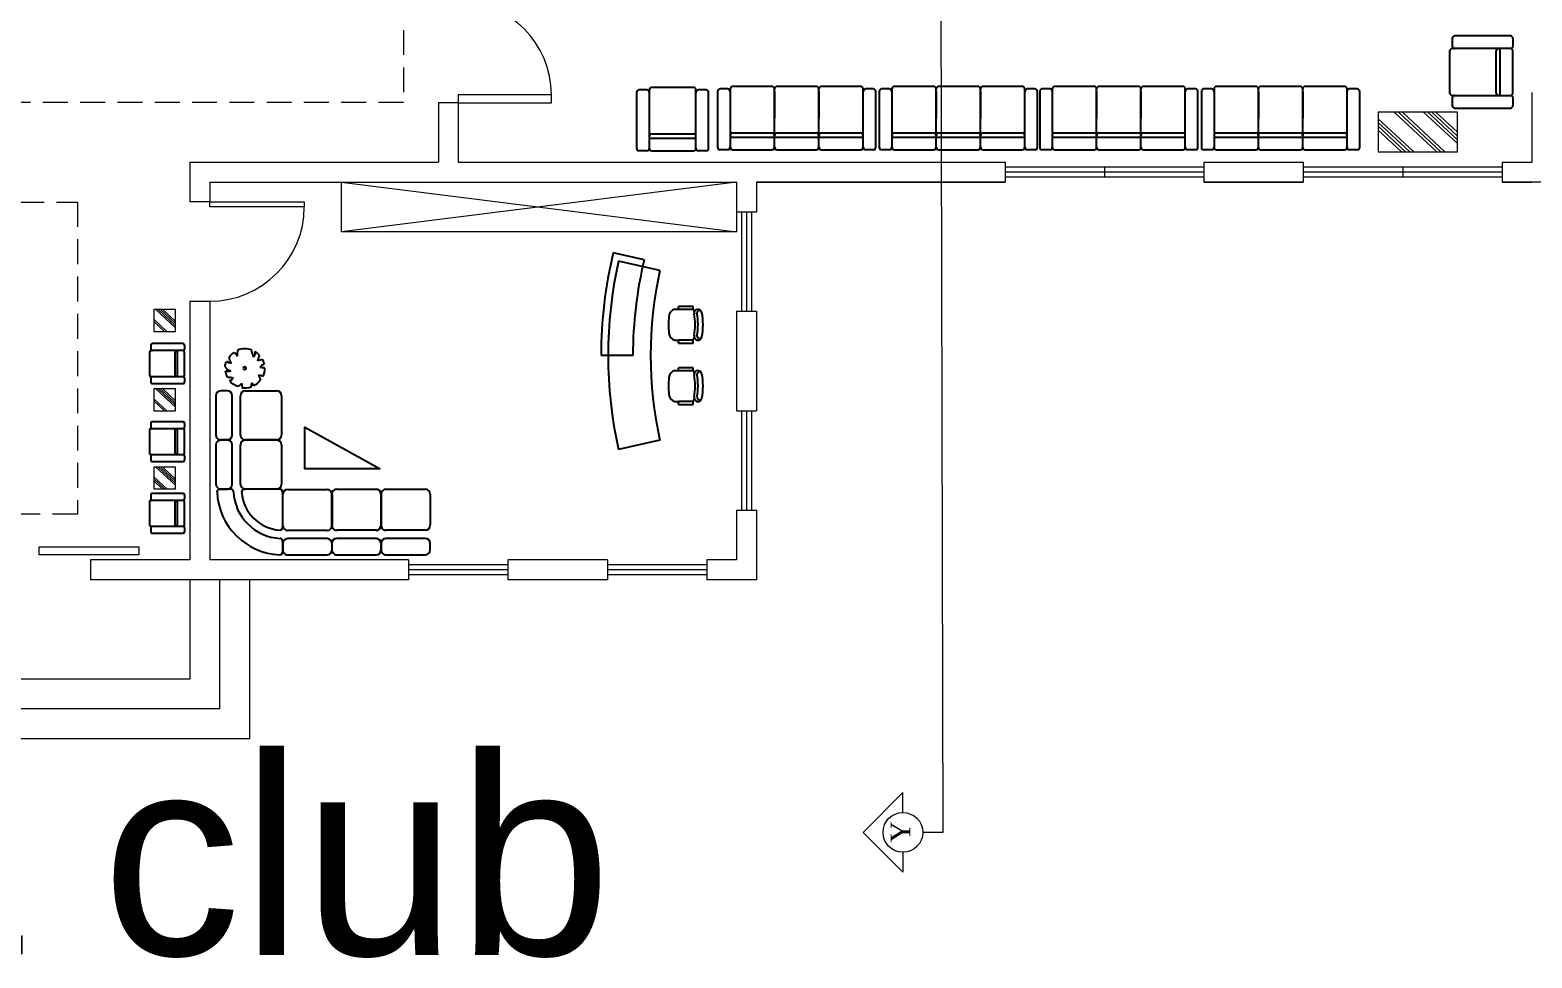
# Model space of a CAD drawing. Header units: inches. Extents: x 4 to 844, y 19 to 530.
# Drawn here: x 32.39 to 47.5, y 171.52 to 180.86 of the extents above; entities that cross this region are included whole.
import ezdxf

# ---------------------------------------------------------------- set-up
doc = ezdxf.new("R2010")
doc.units = ezdxf.units.IN
doc.header["$MEASUREMENT"] = 0
doc.linetypes.add('HIDDEN', pattern=[0.375, 0.25, -0.125])
doc.linetypes.add('LÍNEAS_OCULTAS2', pattern=[4.7625, 3.175, -1.5875])
for name, color, linetype in [('8', 8, 'Continuous'), ('DOOR', 2, 'Continuous'), ('FUR', 6, 'Continuous'), ('FURE', 6, 'Continuous'), ('PLAN', 3, 'Continuous'), ('WALL', 7, 'Continuous')]:
    doc.layers.add(name, color=color, linetype=linetype)
doc.layers.add('arco', color=51, linetype='LÍNEAS_OCULTAS2', lineweight=35)
doc.layers.add('EJES', color=2, linetype='Continuous', lineweight=100)
doc.styles.get("Standard").update_dxf_attribs({"font": 'arial.ttf'})

# ---------------------------------------------------------------- blocks, each defined once
blk = doc.blocks.new('SOFA1人')
at = {"layer": 'FUR'}
for p, q in [((-423, 0), (-327, 0)), ((263, 0), (-263, 0)), ((327, 0), (423, 0)), ((-455, -32), (-455, -736)), ((-295, -32), (-295, -768)), ((-295, -32), (-295, -768)), ((295, -160), (-295, -160)), ((295, -768), (295, -32)), ((455, -736), (455, -32)), ((263, -213), (-263, -213)), ((-423, -768), (-327, -768)), ((-263, -800), (263, -800)), ((327, -768), (423, -768))]:
    blk.add_line(p, q, dxfattribs=at)
for centre, start, end in [((-423, -32), 90, 180), ((-327, -32), 0, 90), ((-263, -32), 90, 180), ((263, -32), 0, 90), ((327, -32), 90, 180), ((423, -32), 0, 90), ((-263, -181), 180, 270), ((263, -181), 270, 0), ((-423, -736), 180, 270), ((-327, -736), 270, 0), ((327, -736), 180, 270), ((423, -736), 270, 0), ((-263, -768), 180, 270), ((263, -768), 270, 0)]:
    blk.add_arc(centre, 32, start, end, dxfattribs=at)
blk = doc.blocks.new('A$C621A3C92')
at = {"layer": 'FUR'}
blk.add_blockref('SOFA1人', (455, 800), dxfattribs=at)
blk = doc.blocks.new('SF3')
for p, q in [((-1000, 768), (-1000, 64)), ((-968, 800), (-872, 800)), ((-840, 768), (-840, 32)), ((-312, 800), (-808, 800)), ((-280, 768), (-280, 32)), ((248, 800), (-248, 800)), ((280, 768), (280, 32)), ((808, 800), (312, 800)), ((840, 32), (840, 768)), ((872, 800), (968, 800)), ((1000, 64), (1000, 768)), ((-280, 640), (-840, 640)), ((-312, 587), (-808, 587)), ((280, 640), (-280, 640)), ((248, 587), (-248, 587)), ((840, 640), (280, 640)), ((808, 587), (312, 587)), ((-280, 64), (-280, 402)), ((280, 64), (280, 402)), ((840, 64), (840, 402)), ((-968, 32), (-872, 32)), ((-248, 0), (248, 0)), ((312, 0), (808, 0)), ((872, 32), (968, 32)), ((-808, 0), (-312, 0))]:
    blk.add_line(p, q)
for centre, start, end in [((-968, 768), 90, 180), ((-872, 768), 0, 90), ((-808, 768), 90, 180), ((-312, 768), 0, 90), ((-248, 768), 90, 180), ((248, 768), 0, 90), ((312, 768), 90, 180), ((808, 768), 0, 90), ((872, 768), 90, 180), ((968, 768), 0, 90), ((-808, 619), 180, 270), ((-312, 619), 270, 0), ((-248, 619), 180, 270), ((248, 619), 270, 0), ((312, 619), 180, 270), ((808, 619), 270, 0), ((-968, 64), 180, 270), ((-872, 64), 270, 0), ((-808, 32), 180, 270), ((-312, 32), 270, 0), ((-248, 32), 180, 270), ((248, 32), 270, 0), ((312, 32), 180, 270), ((808, 32), 270, 0), ((872, 64), 180, 270), ((968, 64), 270, 0)]:
    blk.add_arc(centre, 32, start, end)
blk = doc.blocks.new('A$C2204297F')
at = {"layer": 'FUR'}
blk.add_blockref('SF3', (1000, 0), dxfattribs=at)
blk = doc.blocks.new('CH3')
for p, q in [((-259, 349), (-259, 141)), ((-218, 349), (-259, 349)), ((-218, 142), (-218, 349)), ((259, 350), (218, 350)), ((218, 350), (218, 142)), ((259, 142), (259, 350)), ((-218, 89), (-218, 163)), ((218, 87), (218, 162))]:
    blk.add_line(p, q)
at = {"linetype": 'Continuous'}
for p, q in [((-218, 141), (-259, 141)), ((259, 142), (218, 142))]:
    blk.add_line(p, q, dxfattribs=at)
for centre, radius, start, end in [((-163, 416), 55.3, 99.8988, 279.7522), ((-166, 436), 35.2, 94.9128, 274.9128), ((0, -348), 836, 78.0899, 101.9101), ((163, 416), 55.3, 260.2478, 80.1012), ((159, 437), 36.2, 265.0872, 70.3213), ((-4, -349), 766, 78.0112, 101.9888), ((18, -535), 913, 91.1567, 100.8714), ((-18, -535), 913, 79.1286, 88.8433), ((-111, 115), 111, 193.2566, 265.9234), ((0, 1666), 1666, 265.9234, 274.0766), ((111, 115), 111, 274.0766, 345.8334)]:
    blk.add_arc(centre, radius, start, end, dxfattribs=at)
for centre, start, end in [((-181, 309), 90.7226, 132.8382), ((180, 309), 47.1618, 87.5717)]:
    blk.add_arc(centre, 54.9, start, end)
blk = doc.blocks.new('REC1')
at = {"layer": 'FUR'}
for p, q in [((0, 250), (0, 700)), ((-1200, -133), (-1331, 453)), ((1200, -133), (1331, 453)), ((1352, 89), (1450, 528))]:
    blk.add_line(p, q, dxfattribs=at)
for radius, start, end in [(6200, 76.4736, 90), (6100, 77.3977, 102.6023), (5750, 76.4012, 90), (5500, 77.3977, 102.6023)]:
    blk.add_arc((0, -5500), radius, start, end, dxfattribs=at)
at = {"layer": 'FUR', "rotation": 180}
for p in [(-433, -254), (433, -254)]:
    blk.add_blockref('CH3', p, dxfattribs=at)
blk = doc.blocks.new('M_F13')
for p, q in [((-515, 179), (-397, 193)), ((-484, 239), (-484, 239)), ((-397, 193), (-484, 239))]:
    blk.add_line(p, q)
blk.add_circle((-3, 3), 38.2)
for centre, radius, start, end in [((-8, 3), 527, 126.0751, 153.6245), ((-356, 208), 224, 48.5203, 80.5151), ((-8, 3), 532, 89.3321, 114.3856), ((-325, 399), 130, 343.6555, 39.76), ((-175, 449), 193, 352.0775, 26.6128), ((-85, 589), 202, 304.1868, 338.5411), ((-8, 3), 531, 62.8767, 77.7021), ((80, 476), 154, 315.8454, 359.7651), ((-8, 3), 537, 160.8426, 187.275), ((-244, 1929), 1632, 285.4397, 290.7099), ((412, 44), 234, 83.5323, 121.6544), ((959, 2091), 1965, 250.0865, 256.3451), ((-8, 3), 523, 31.4098, 49.4752), ((-8, 3), 534, 340.3307, 19.43), ((-610, -942), 880, 77.3728, 85.4649), ((-5, -500), 587, 134.7782, 147.3315), ((-8, 3), 524, 200.8103, 231.4392), ((-251, -396), 87.2, 97.741, 188.8107), ((-1350, -519), 1108, 2.9465, 10.9238), ((125, -442), 220, 160.6009, 199.3991), ((100, -357), 178, 186.1912, 248.4952), ((296, -376), 163, 170.6314, 220.6278), ((325, -118), 300, 230.4582, 263.1093), ((-8, 3), 514, 305.394, 326.2464), ((358, 465), 656, 266.7455, 282.0146), ((0, -631), 545, 39.6536, 53.993), ((-8, 3), 522, 243.1498, 261.8356), ((-8, 3), 527, 274.7236, 290.3277)]:
    blk.add_arc(centre, radius, start, end)
at = {"width": 0.8, "flags": 9}
for tag, p in [('XSIZE', (-62, 12)), ('YSIZE', (9, 6))]:
    blk.add_attdef(tag, p, '', height=0.2, dxfattribs=at)
blk = doc.blocks.new('A$C0FD56B22')
at = {"layer": 'PLAN', "xscale": -0.5, "yscale": 0.5, "zscale": 0.5}
blk.add_blockref('M_F13', (247, 261), dxfattribs=at)
blk = doc.blocks.new('A$C26BE2A13')
at = {"layer": 'FUR'}
for p, q in [((1957, 2877), (2375, 2877)), ((2705, 2877), (2617, 2877)), ((1891, 2283), (1891, 2811)), ((2441, 2811), (2441, 2283)), ((2551, 2811), (2551, 2283)), ((2771, 2283), (2771, 2811)), ((1960, 2219), (2378, 2219)), ((2708, 2219), (2620, 2219)), ((1891, 1623), (1891, 2151)), ((1957, 2217), (2375, 2217)), ((2375, 2217), (1957, 2217)), ((2441, 2151), (2441, 1623)), ((2551, 2151), (2551, 1623)), ((2705, 2217), (2617, 2217)), ((2617, 2217), (2705, 2217)), ((2771, 1623), (2771, 2151)), ((1894, 965), (1894, 1493)), ((2375, 1557), (1957, 1557)), ((1960, 1559), (2378, 1559)), ((2444, 1493), (2444, 965)), ((2554, 1493), (2554, 965)), ((2617, 1557), (2705, 1557)), ((2708, 1559), (2620, 1559)), ((2774, 965), (2774, 1493)), ((569, 396), (569, 814)), ((635, 880), (1163, 880)), ((1229, 396), (1229, 814)), ((1229, 814), (1229, 396)), ((1231, 861), (1231, 378)), ((1295, 880), (1823, 880)), ((1889, 814), (1889, 396)), ((1891, 861), (1891, 378)), ((1924, 894), (2407, 894)), ((2378, 899), (1960, 899)), ((2583, 894), (2738, 894)), ((2620, 899), (2708, 899)), ((1163, 330), (635, 330)), ((1163, 220), (635, 220)), ((1823, 330), (1295, 330)), ((1823, 220), (1295, 220)), ((569, 154), (569, 66)), ((1229, 154), (1229, 66)), ((1229, 66), (1229, 154)), ((1231, 201), (1231, 47)), ((1889, 66), (1889, 154)), ((1891, 201), (1891, 47)), ((635, 0), (1163, 0)), ((1295, 0), (1823, 0))]:
    blk.add_line(p, q, dxfattribs=at)
blk.add_lwpolyline([(1615, 2204), (1615, 1194), (1055, 1194)], close=True, dxfattribs=at)
for centre, radius, start, end in [((1957, 2811), 66, 90, 180), ((2375, 2811), 66, 0, 90), ((2617, 2811), 66, 90, 180), ((2705, 2811), 66, 0, 90), ((1957, 2283), 66, 180, 270), ((1960, 2153), 66, 90, 180), ((2375, 2283), 66, 270, 0), ((2378, 2153), 66, 0, 90), ((2617, 2283), 66, 180, 270), ((2620, 2153), 66, 90, 180), ((2705, 2283), 66, 270, 0), ((2708, 2153), 66, 0, 90), ((1957, 2151), 66, 90, 180), ((2375, 2151), 66, 0, 90), ((2617, 2151), 66, 90, 180), ((2705, 2151), 66, 0, 90), ((1957, 1623), 66, 180, 270), ((2375, 1623), 66, 270, 0), ((2617, 1623), 66, 180, 270), ((2705, 1623), 66, 270, 0), ((1960, 1493), 66, 90, 180), ((2378, 1493), 66, 0, 90), ((2620, 1493), 66, 90, 180), ((2708, 1493), 66, 0, 90), ((635, 814), 66, 90, 180), ((1163, 814), 66, 0, 90), ((1295, 814), 66, 90, 180), ((1823, 814), 66, 0, 90), ((1924, 861), 33, 90, 180), ((1960, 965), 66, 180, 270), ((1891, 894), 660, 272.7294, 357.2706), ((1891, 894), 880, 272.2329, 357.7671), ((1891, 894), 550, 273.6597, 356.3403), ((2378, 965), 66, 270, 0), ((2407, 861), 33, 356.3403, 90), ((2583, 861), 33, 90, 177.2706), ((2620, 965), 66, 180, 270), ((2708, 965), 66, 270, 0), ((2738, 861), 33, 357.7671, 90), ((635, 396), 66, 180, 270), ((635, 154), 66, 90, 180), ((1163, 396), 66, 270, 0), ((1163, 154), 66, 0, 90), ((1295, 396), 66, 180, 270), ((1295, 154), 66, 90, 180), ((1823, 396), 66, 270, 0), ((1823, 154), 66, 0, 90), ((1924, 378), 33, 180, 273.6597), ((1924, 201), 33, 92.7294, 180), ((635, 66), 66, 180, 270), ((1163, 66), 66, 270, 0), ((1295, 66), 66, 180, 270), ((1823, 66), 66, 270, 0), ((1924, 47), 33, 180, 272.2329)]:
    blk.add_arc(centre, radius, start, end, dxfattribs=at)
blk.add_blockref('A$C0FD56B22', (15, 124), dxfattribs=at)

msp = doc.modelspace()

# ---------------------------------------------------------------- linework, layer by layer
at = {"lineweight": 0}
for p, q in [((36.49592, 180.12995), (36.49592, 179.52995)), ((36.69592, 180.12995), (36.69592, 179.52995)), ((47.49592, 180.22995), (47.49592, 179.52995)), ((33.99592, 179.52995), (36.49592, 179.52995)), ((33.99592, 179.52995), (33.99592, 179.12995)), ((36.69592, 179.52995), (42.19592, 179.52995)), ((36.69592, 179.52995), (39.49592, 179.52995)), ((44.19592, 179.52995), (45.19592, 179.52995)), ((47.19592, 179.52995), (47.49592, 179.52995)), ((34.19592, 179.32995), (39.49592, 179.32995)), ((34.19592, 179.32995), (34.19592, 179.12995)), ((39.49592, 179.32995), (39.49592, 179.02995)), ((33.99592, 178.12995), (33.99592, 175.52995)), ((34.19592, 178.12995), (34.19592, 175.52995)), ((39.49592, 178.02995), (39.49592, 177.02995)), ((39.49592, 176.02995), (39.49592, 175.52995)), ((33.99592, 175.52995), (32.99592, 175.52995)), ((35.49592, 175.52995), (34.19592, 175.52995)), ((36.19592, 175.52995), (35.49592, 175.52995)), ((38.19592, 175.52995), (37.19592, 175.52995)), ((39.49592, 175.52995), (39.19592, 175.52995)), ((33.99592, 175.32995), (33.99592, 174.32995)), ((34.29592, 175.32995), (34.29592, 174.02995)), ((34.59592, 175.32995), (34.59592, 173.72995)), ((33.99592, 174.32995), (29.99592, 174.32995)), ((34.29592, 174.02995), (29.69592, 174.02995)), ((34.59592, 173.72995), (29.39592, 173.72995))]:
    msp.add_line(p, q, dxfattribs=at)
at = {"color": 40, "lineweight": 0, "true_color": 0xf8d731}
for p, q in [((36.49592, 180.12995), (36.69592, 180.12995)), ((42.19592, 179.52995), (42.19592, 179.32995)), ((44.19592, 179.47995), (42.19592, 179.47995)), ((43.19592, 179.47995), (43.19592, 179.37995)), ((44.19592, 179.52995), (44.19592, 179.32995)), ((45.19592, 179.52995), (45.19592, 179.32995)), ((47.19592, 179.47995), (45.19592, 179.47995)), ((46.19592, 179.47995), (46.19592, 179.37995)), ((47.19592, 179.52995), (47.19592, 179.32995)), ((39.69592, 179.32995), (42.19592, 179.32995)), ((42.19592, 179.32995), (39.69592, 179.32995)), ((39.69592, 179.32995), (39.69592, 179.02995)), ((44.19592, 179.42995), (42.19592, 179.42995)), ((44.19592, 179.37995), (42.19592, 179.37995)), ((44.19592, 179.32995), (45.19592, 179.32995)), ((45.19592, 179.32995), (44.19592, 179.32995)), ((47.19592, 179.42995), (45.19592, 179.42995)), ((47.19592, 179.37995), (45.19592, 179.37995)), ((47.19592, 179.32995), (47.49592, 179.32995)), ((47.69592, 179.32995), (47.19592, 179.32995)), ((34.19592, 179.12995), (33.99592, 179.12995)), ((39.49592, 179.02995), (39.69592, 179.02995)), ((39.54592, 179.02995), (39.54592, 178.02995)), ((39.59592, 179.02995), (39.59592, 178.02995)), ((39.64592, 179.02995), (39.64592, 178.02995)), ((34.19592, 178.12995), (33.99592, 178.12995)), ((39.49592, 178.02995), (39.69592, 178.02995)), ((39.69592, 178.02995), (39.69592, 177.02995)), ((39.49592, 177.02995), (39.69592, 177.02995)), ((39.54592, 177.02995), (39.54592, 176.02995)), ((39.59592, 177.02995), (39.59592, 176.02995)), ((39.64592, 177.02995), (39.64592, 176.02995)), ((39.49592, 176.02995), (39.69592, 176.02995)), ((39.69592, 176.02995), (39.69592, 175.32995)), ((32.48127, 175.66051), (33.48127, 175.66051)), ((32.48127, 175.58051), (32.48127, 175.66051)), ((33.48127, 175.58051), (32.48127, 175.58051)), ((33.48127, 175.66051), (33.48127, 175.58051)), ((32.99592, 175.52995), (32.99592, 175.32995)), ((36.19592, 175.52995), (36.19592, 175.32995)), ((37.19592, 175.47995), (36.19592, 175.47995)), ((37.19592, 175.42995), (36.19592, 175.42995)), ((37.19592, 175.52995), (37.19592, 175.32995)), ((38.19592, 175.52995), (38.19592, 175.32995)), ((39.19592, 175.47995), (38.19592, 175.47995)), ((39.19592, 175.42995), (38.19592, 175.42995)), ((39.19592, 175.52995), (39.19592, 175.32995)), ((36.19592, 175.32995), (32.99592, 175.32995)), ((37.19592, 175.37995), (36.19592, 175.37995)), ((38.19592, 175.32995), (37.19592, 175.32995)), ((39.19592, 175.37995), (38.19592, 175.37995)), ((39.69592, 175.32995), (39.19592, 175.32995))]:
    msp.add_line(p, q, dxfattribs=at)
at = {"color": 177, "lineweight": 0, "true_color": 0x293189}
for p, q in [((35.52206, 178.82995), (35.52206, 179.32995)), ((35.52206, 179.32995), (39.49592, 178.82995)), ((39.49592, 179.32995), (35.52206, 178.82995)), ((39.49592, 179.32995), (39.49592, 178.82995)), ((39.49592, 178.82995), (35.52206, 178.82995))]:
    msp.add_line(p, q, dxfattribs=at)
at = {"linetype": 'HIDDEN', "lineweight": 0}
for points in [[(28.03607, 181.60839), (36.14376, 181.60839), (36.14376, 180.12995), (28.03607, 180.12995)], [(31.15617, 179.12904), (32.86424, 179.12904), (32.86424, 175.99004), (31.15617, 175.99004)]]:
    msp.add_lwpolyline(points, close=True, dxfattribs=at)
at = {"layer": '8', "lineweight": 0}
for p, q in [((46.30721, 179.63571), (45.95028, 179.9678)), ((46.26631, 179.63571), (45.95028, 179.92974)), ((46.5388, 179.63571), (46.11094, 180.03379)), ((46.57971, 179.63571), (46.15185, 180.03379)), ((46.62062, 179.63571), (46.19275, 180.03379)), ((46.74645, 179.71736), (46.40635, 180.03379)), ((46.74645, 179.75542), (46.44726, 180.03379)), ((46.74645, 179.79348), (46.48817, 180.03379)), ((46.74645, 179.83154), (46.52907, 180.03379)), ((46.2254, 179.63571), (45.95028, 179.89168)), ((46.18449, 179.63571), (45.95028, 179.85362)), ((33.65547, 178.04751), (33.85316, 177.86358)), ((33.67813, 178.04751), (33.85316, 177.88466)), ((33.70079, 178.04751), (33.85316, 177.90574)), ((33.72344, 178.04751), (33.85316, 177.92682)), ((33.63268, 177.94938), (33.76418, 177.82703)), ((33.63268, 177.9283), (33.74152, 177.82703)), ((33.65547, 177.24877), (33.85316, 177.06484)), ((33.67813, 177.24877), (33.85316, 177.08592)), ((33.70079, 177.24877), (33.85316, 177.107)), ((33.72344, 177.24877), (33.85316, 177.12808)), ((33.63268, 177.15064), (33.76418, 177.02829)), ((33.63268, 177.12956), (33.74152, 177.02829)), ((33.65547, 176.46336), (33.85316, 176.27943)), ((33.67813, 176.46336), (33.85316, 176.30051)), ((33.70079, 176.46336), (33.85316, 176.32159)), ((33.72344, 176.46336), (33.85316, 176.34267)), ((33.63268, 176.36523), (33.76418, 176.24288)), ((33.63268, 176.34415), (33.74152, 176.24288)), ((33.63268, 176.32307), (33.71887, 176.24288))]:
    msp.add_line(p, q, dxfattribs=at)
at = {"layer": 'DOOR', "lineweight": 0}
for points in [[(36.69592, 180.12844), (37.63312, 180.12844), (37.63312, 180.20798), (36.69592, 180.20798)], [(34.19592, 179.12995), (35.1472, 179.12995), (35.1472, 179.08238), (34.19592, 179.08238)]]:
    msp.add_lwpolyline(points, close=True, dxfattribs=at)
for centre, radius, start, end in [((36.69592, 180.20798), 0.9372, 0, 90), ((34.19592, 179.08238), 0.95128, 270, 0)]:
    msp.add_arc(centre, radius, start, end, dxfattribs=at)
at = {"layer": 'EJES', "lineweight": 0}
for p, q in [((41.53593, 187.39396), (41.56849, 172.78837)), ((40.76849, 172.78837), (41.16849, 173.18837)), ((41.16849, 172.98837), (41.16849, 173.18837)), ((41.16849, 172.38837), (40.76849, 172.78837)), ((41.56849, 172.78837), (41.36849, 172.78837)), ((41.16849, 172.58837), (41.16849, 172.38837))]:
    msp.add_line(p, q, dxfattribs=at)
msp.add_circle((41.16849, 172.78837), 0.2, dxfattribs=at)
at = {"layer": 'FURE', "lineweight": 0}
for points in [[(46.74645, 179.63571), (46.74645, 180.03379), (45.95028, 180.03379), (45.95028, 179.63571)], [(33.63268, 177.82703), (33.85316, 177.82703), (33.85316, 178.04751), (33.63268, 178.04751)], [(33.63268, 177.02829), (33.85316, 177.02829), (33.85316, 177.24877), (33.63268, 177.24877)], [(33.63268, 176.24288), (33.85316, 176.24288), (33.85316, 176.46336), (33.63268, 176.46336)]]:
    msp.add_lwpolyline(points, close=True, dxfattribs=at)

# ---------------------------------------------------------------- block references
at = {"layer": 'FUR', "lineweight": 0, "xscale": 0.0007116964243957753, "yscale": 0.0007116964243957753, "zscale": 0.0007116964243957753, "rotation": 90}
msp.add_blockref('REC1', (38.63031, 177.58659), dxfattribs=at)
at = {"layer": 'FURE', "lineweight": 0}
for name, p, xscale, yscale, zscale, rotation in [('A$C621A3C92', (46.66805, 180.79953), 0.0007961743904370727, 0.0007961743904370727, 0.0007961743904370727, 270), ('A$C621A3C92', (39.21395, 180.28188), 0.0007961743904370727, 0.0007961743904370727, 0.0007961743904370727, 180), ('A$C2204297F', (40.89617, 180.29216), 0.0007961743904370727, 0.0007961743904370727, 0.0007961743904370727, 180), ('A$C2204297F', (42.52233, 180.29216), 0.0007961743904370727, 0.0007961743904370727, 0.0007961743904370727, 180), ('A$C2204297F', (44.13643, 180.29216), 0.0007961743904370727, 0.0007961743904370727, 0.0007961743904370727, 180), ('A$C2204297F', (45.76289, 180.29216), 0.0007961743904370727, 0.0007961743904370727, 0.0007961743904370727, 180), ('A$C621A3C92', (33.58858, 177.70471), 0.0004409623648649019, 0.0004409623648649019, 0.0004409623648649019, 270), ('A$C621A3C92', (33.58858, 176.9193), 0.0004409623648649019, 0.0004409623648649019, 0.0004409623648649019, 270), ('A$C621A3C92', (33.58858, 176.19878), 0.0004409623648649019, 0.0004409623648649019, 0.0004409623648649019, 270)]:
    msp.add_blockref(name, p, dxfattribs=dict(at, xscale=xscale, yscale=yscale, zscale=zscale, rotation=rotation))
at = {"layer": 'WALL', "lineweight": 0, "xscale": 0.0007489685699726059, "yscale": 0.0007489685699726059, "zscale": 0.0007489685699726059, "rotation": 270}
msp.add_blockref('A$C26BE2A13', (34.25831, 177.65616), dxfattribs=at)

# ---------------------------------------------------------------- texts
at = {"lineweight": 0, "insert": (26.89873, 173.55309), "char_height": 2, "attachment_point": 1}
msp.add_mtext_dynamic_manual_height_columns('boat club', width=12.3881241, gutter_width=1, heights=[0], dxfattribs=at)
at = {"layer": 'arco', "lineweight": 0, "insert": (41.04375, 172.68441), "char_height": 0.2, "width": 0.1166522, "attachment_point": 1, "rotation": 90}
msp.add_mtext('{\\fTimes New Roman|b0|i0|c0|p18;Y}', dxfattribs=at)

doc.saveas('drawing.dxf')
